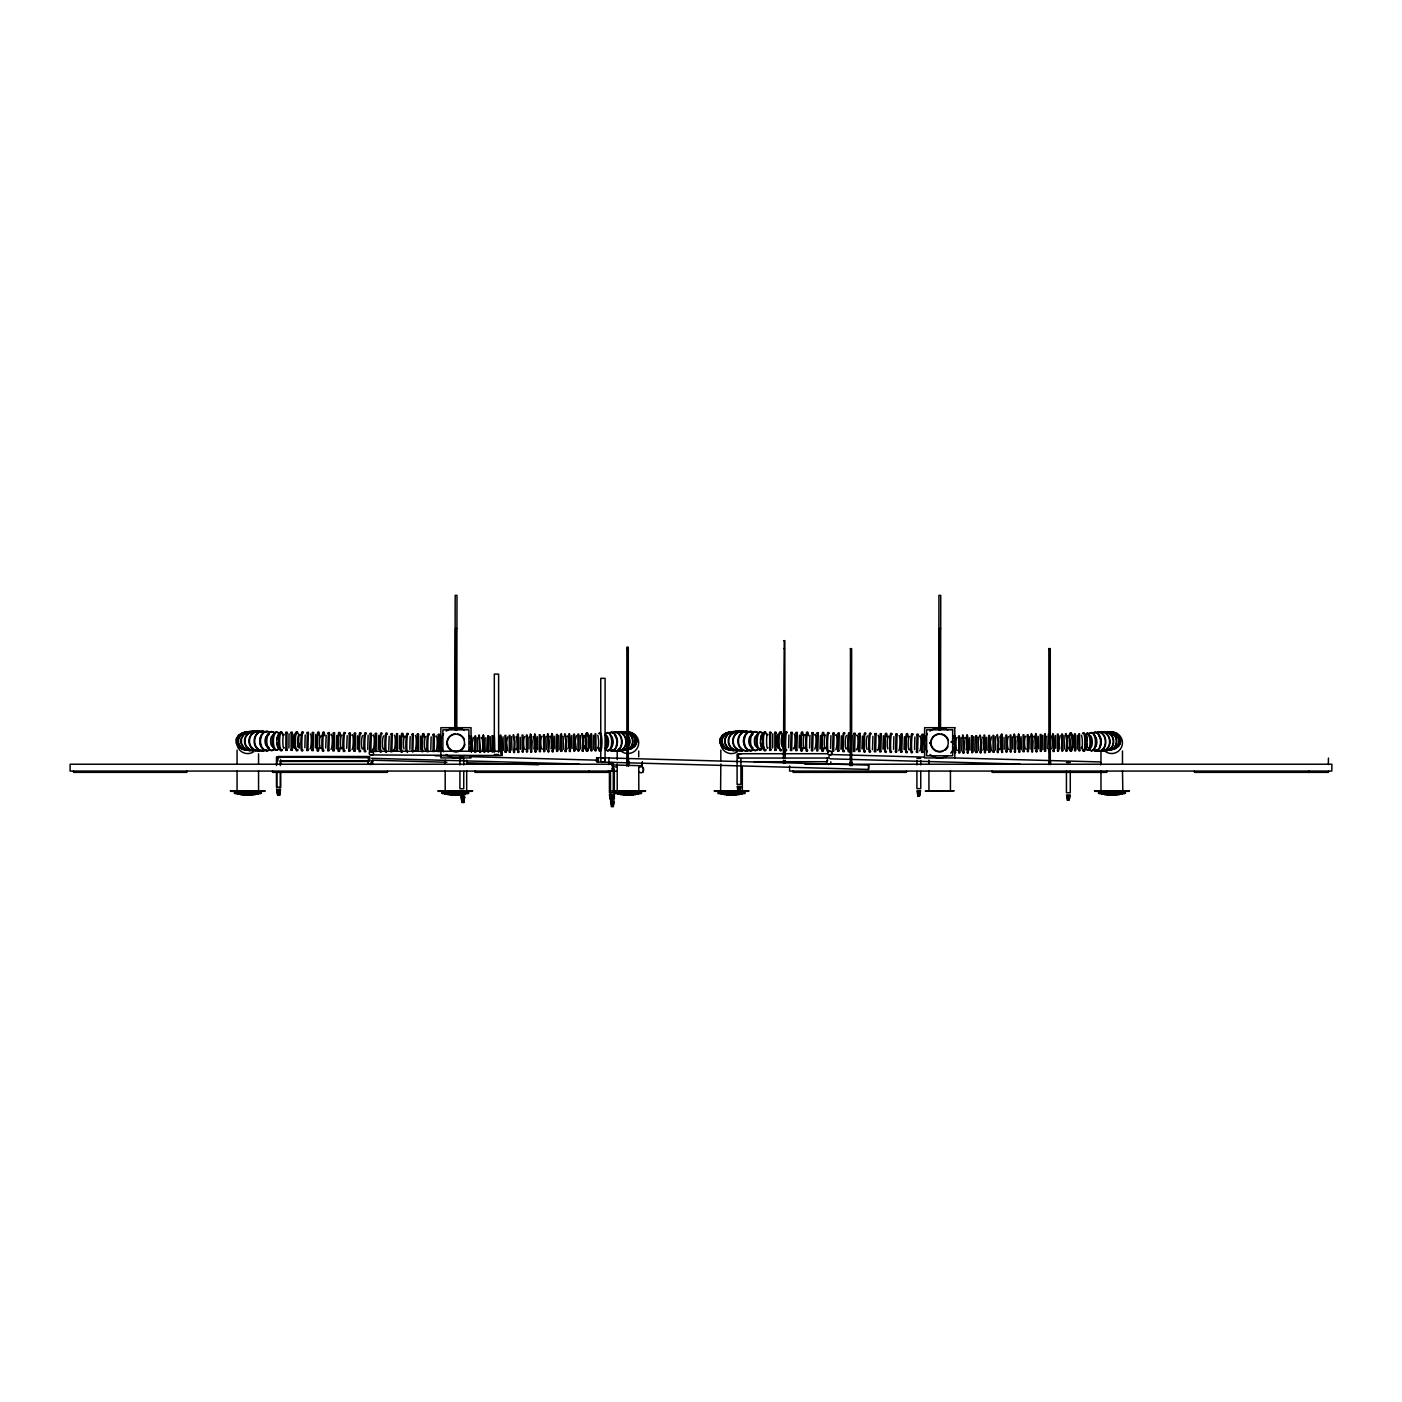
<?xml version="1.0" encoding="UTF-8"?>
<svg xmlns="http://www.w3.org/2000/svg" width="1402" height="1402" viewBox="0 0 1402 1402"><rect width="100%" height="100%" fill="white"/><g stroke="black" fill="none" stroke-linecap="round" stroke-linejoin="round"><path stroke-width="1.5" d="M325.72 748.055L326.175 735.314M346.715 748.37L347.17 735.629M494.31 752.278L494.31 674.099L498.621 674.099L498.621 752.278M626.869 764.826L626.869 765.86L626.869 647.163L628.289 647.163L628.289 759.148L626.939 759.148L628.254 759.148M628.552 759.253L628.552 765.825L628.552 764.826M783.981 760.83C781.3 762.337 786.487 764.528 785.067 760.743M784.244 640.661L783.403 757.869M785.067 754.732L785.085 752.138L785.085 757.869M850.401 763.179L850.225 765.825M850.208 764.826C849.139 758.885 852.837 758.429 851.89 764.826M861.967 748.843L862.423 736.103M882.945 749.159L883.365 735.717M1048.854 764.633L1048.854 761.111M1050.536 764.633L1050.536 761.111M440.614 741.886L440.614 740.414M459.102 751.367A9.043 9.043 0 0 1 446.975 743.673L446.975 743.533M454.984 728.725L455.177 595.359L456.982 595.359L456.789 730.074M455.37 730.074L455.51 628.552L456.929 628.552M470.599 741.868L470.599 740.414M628.552 763.704L628.552 761.689L627.465 761.742M924.374 740.414L923.83 741.956M942.863 751.367A9.043 9.043 0 0 1 930.735 743.673L930.735 743.533M938.744 728.725L938.919 595.359L940.742 595.359L940.532 730.074M939.13 730.074L939.27 628.552L940.689 628.552M951.275 742.464L951.275 741.325M954.359 741.868L954.359 740.414M851.89 765.825L851.908 763.336M597.865 761.917L597.988 757.676L868.662 765.106L868.574 768.349L868.539 769.435L597.865 761.987L597.971 758.307M638.874 771.854C644.885 776.235 645.306 763.512 638.997 767.542M868.539 769.365L868.662 765.106M460.434 791.955L463.203 791.832A13.81 13.81 0 0 1 462.432 795.425L462.432 795.425M463.221 791.902L463.396 791.902A14.178 14.178 0 0 1 462.66 795.845L461.013 795.845A14.23 14.23 0 0 1 460.259 791.955L460.399 791.604M609.975 795.986L612.919 796.021A14.178 14.178 0 0 1 612.183 799.964L610.536 799.964A14.23 14.23 0 0 1 609.782 796.073L610.185 795.758M613.796 802.259L613.971 802.312A14.178 14.178 0 0 1 613.235 806.203L611.587 806.203A14.23 14.23 0 0 1 610.834 802.312L611.272 801.979M920.395 791.867L920.22 791.797A14.178 14.178 0 0 1 919.642 795.74L917.995 795.74A14.23 14.23 0 0 1 917.258 791.85L920.203 791.727M371.372 760.48L371.267 764.511L371.32 762.898M372.564 764.458L372.669 760.217L446.887 762.25M596.656 759.236L596.691 757.641L596.569 761.952L596.621 760.357M597.287 760.375L597.34 759.253M372.617 761.812L372.669 760.217M447.01 742.657L447.08 741.325A9.043 9.043 0 0 1 455.177 733.859M930.77 742.657L930.823 741.325A9.043 9.043 0 0 1 938.919 733.859M643.238 771.906L643.36 767.665M305.198 734.998L304.847 747.739M357.545 735.805L357.265 749.229M389.16 736.26L388.74 749.702M410.155 736.576L409.805 749.299M431.133 736.891L430.8 749.614M788.94 734.998L788.607 747.739M799.455 735.156L799.122 747.897M809.935 735.314L809.602 748.055M820.45 735.472L820.03 748.913M830.93 735.629L830.597 748.37M841.305 735.805L841.025 749.229M914.893 736.891L914.56 749.614M477.258 737.803L477.591 750.859M485.828 737.627L486.214 750.158M494.766 750.543L494.45 736.979M503.336 750.368L503.038 736.804M511.923 750.228L511.625 736.663M537.334 736.681L537.667 749.737M545.921 736.558L546.272 749.597M554.491 736.365L554.877 748.913M563.096 736.243L563.429 749.299M580.603 748.983L580.288 735.402M961.018 737.803L961.351 750.859M969.588 737.627L969.974 750.158M978.526 750.543L978.21 736.979M986.745 737.312L987.096 750.368M995.683 750.228L995.385 736.663M1012.507 736.874L1012.787 749.089M1021.094 736.681L1021.427 749.737M1029.681 736.558L1030.067 749.089M1038.251 736.365L1038.637 748.913M1046.838 736.243L1047.224 748.773M1064.363 748.983L1064.048 735.402M642.186 765.755L642.291 762.057L642.186 765.755L611.622 764.914M830.019 758.832L1019.937 764.055M1100.815 761.952L1100.728 764.668L1100.815 761.952L954.569 757.939M478.52 737.978L479.011 734.876L479.729 752.506M484.742 752.366L483.725 735.454M530.026 737.049L530.517 733.929L530.937 752.261L530.587 751.139M547.183 736.733L547.691 733.632L548.094 751.945L547.761 750.824M962.28 737.978L962.771 734.876L963.192 753.207L962.841 752.085M1013.786 737.049L1014.277 733.929L1014.68 752.261L1014.347 751.139M1030.943 736.733L1031.434 733.632L1031.854 751.945L1031.522 750.824M517.864 737.207L518.372 734.14L518.775 752.471L518.442 751.367M1001.624 737.207L1002.132 734.14L1002.535 752.471L1002.202 751.367M1049.52 748.563L1049.029 751.63L1048.678 750.508M397.292 751.016L397.537 733.579M418.269 751.332L418.532 733.894L418.287 734.771M439.264 751.647L439.509 734.21L439.282 735.086M412.048 751.279L412.293 733.789L412.065 734.718M433.043 751.595L433.288 734.105L433.043 735.034M480.483 752.471L479.379 735.594M482.744 737.855L483.322 734.806L484.076 752.366M501.25 752.05L500.146 735.174M517.075 737.242L517.653 734.175L518.074 752.471L517.688 751.367M534.25 736.926L534.828 733.859L535.231 752.155L534.863 751.051M551.424 736.611L551.985 733.544L552.406 751.84L552.02 750.736M966.504 737.855L967.082 734.806L967.485 753.084L967.117 751.998M1000.835 737.242L1001.414 734.175L1001.834 752.471L1001.449 751.367M1018.01 736.926L1018.588 733.859L1018.991 752.155L1018.606 751.051M1035.167 736.611L1035.745 733.544L1036.166 751.84L1035.78 750.736M434.129 751.647L434.322 734.087L434.042 735.016M396.293 751.034L396.503 733.526M417.288 751.349L417.481 733.842L417.2 734.718M438.283 751.665L438.475 734.157L438.195 735.034M315.643 734.473L315.362 747.897M368.113 735.244L367.745 749.387M378.628 735.402L378.242 749.544M399.623 735.717L399.325 749.141M420.6 736.032L420.32 749.457M851.873 735.244L851.505 749.387M893.565 749.299L893.898 736.576M904.08 749.457L904.413 736.733M276.86 790.185L276.842 790.377A14.178 14.178 0 0 0 277.578 794.268L279.226 794.268A14.23 14.23 0 0 0 279.979 790.377L276.895 790.132L280.68 789.939M1084.587 735.174A7.29 1.963 89.2 0 1 1086.971 737.61L1087.023 746.285A6.537 1.612 89.2 0 1 1086.462 748.09M1087.339 743.761L1086.971 746.565A7.29 1.963 89.2 0 1 1085.446 748.983M510.381 751.209L510.223 752.296L510.03 735.349M527.555 750.894L527.397 751.98L527.187 735.034M544.712 750.578L544.572 751.665L544.362 734.718M561.887 750.263L561.729 751.349L561.326 733.719L561.711 736.698M579.044 749.947L578.903 751.034L578.693 734.087M954.008 736.453L954.359 736.015M959.809 751.822L959.651 752.927L959.441 735.98M976.966 751.507L976.826 752.611L976.616 735.664M994.141 751.209L993.983 752.296L993.773 735.349M1011.298 750.894L1011.157 751.98L1010.947 735.034M1028.472 750.578L1028.314 751.665L1028.122 734.718M1045.629 750.263L1045.489 751.349L1045.086 733.719L1045.471 736.698M1062.804 749.947L1062.646 751.034L1062.453 734.087M276.667 739.783L277.736 735.209M760.427 739.783L761.479 735.209M505.281 751.314L505.123 752.366L504.93 735.384M522.455 750.999L522.298 752.05L522.087 735.069M539.612 750.683L539.472 751.735L539.262 734.753M556.787 750.368L556.629 751.419L556.436 734.438M573.961 750.052L573.804 751.121L573.593 734.14M954.709 751.945L954.552 752.997L954.166 750.017M971.884 751.63L971.726 752.681L971.516 735.699M989.041 751.314L988.883 752.366L988.69 735.384M1006.215 750.999L1006.058 752.05L1005.847 735.069M1023.372 750.683L1023.215 751.735L1023.022 734.753M1040.547 750.368L1040.389 751.419L1040.179 734.438M1057.704 750.052L1057.564 751.121L1057.353 734.14M462.888 801.664L463.361 798.684M918.818 795.337L918.818 791.937L918.958 795.337M509.574 751.244L509.382 752.348L509.224 735.331M526.749 750.929L526.539 752.033L526.381 735.016M543.906 750.613L543.713 751.717L543.555 734.701M561.08 750.298L560.888 751.402L560.712 734.385M578.237 749.982L578.045 751.086L577.887 734.07M959.003 751.875L958.81 752.962L958.635 735.962M976.16 751.56L975.967 752.646L975.81 735.647M993.335 751.244L993.142 752.348L992.966 735.331M1010.491 750.929L1010.299 752.033L1010.141 735.016M1027.666 750.613L1027.473 751.717L1027.316 734.701M1044.841 750.298L1044.63 751.402L1044.472 734.385M1061.997 749.982L1061.805 751.086L1061.647 734.07M506.175 751.332L505.982 752.383L505.824 735.331M523.349 751.016L523.156 752.068L522.981 735.016M540.506 750.701L540.313 751.77L540.156 734.718M557.681 750.385L557.488 751.454L557.313 734.403M574.838 750.07L574.645 751.139L574.487 734.087M955.603 751.963L955.41 753.014L955.235 735.962M972.76 751.647L972.567 752.699L972.41 735.647M989.935 751.332L989.742 752.383L989.567 735.331M1007.109 751.016L1006.899 752.068L1006.741 735.016M1024.266 750.701L1024.073 751.77L1023.916 734.718M1041.441 750.385L1041.248 751.454L1041.073 734.403M1058.598 750.07L1058.405 751.139L1058.247 734.087M287.13 749.544L286.937 750.473L286.937 732.037L287.13 732.966M770.89 749.544L770.697 750.473L770.697 732.037L770.89 732.966M291.301 749.579L291.108 750.473L291.108 732.037L291.301 732.931M775.061 749.579L774.868 750.473L774.868 732.037L775.061 732.931M595.026 733.877L595.184 750.894L595.026 749.79M1078.786 733.877L1078.927 750.894L1078.786 749.79M591.609 733.842L591.767 750.894L591.609 749.825M1075.369 733.842L1075.527 750.894L1075.369 749.825M234.432 791.902L234.712 790.798M441.928 791.902L442.208 790.798M614.847 791.902L615.11 790.798M718.192 791.902L718.455 790.798M1098.59 791.902L1098.87 790.798M307.108 733.141L307.336 732.23L306.845 750.596L306.67 749.649M319.866 737.417L321.391 735.559M328.103 733.456L328.331 732.545L327.84 750.911L327.665 749.965M349.08 733.772L349.326 732.86L348.835 751.227L348.642 750.28M370.075 734.087L370.303 733.158L369.497 752.155M376.051 751.63L376.542 733.264L376.314 734.14M391.07 734.403L391.298 733.474L390.808 751.84M721.066 740.168L720.821 744.182M790.868 733.141L791.096 732.23L790.605 750.596L790.43 749.649M811.846 733.456L812.091 732.545L811.6 750.911L811.408 749.965M817.839 750.999L818.312 732.633L818.085 733.509M832.841 733.772L833.068 732.86L832.595 751.227L832.402 750.28M853.836 734.087L854.063 733.158L853.59 751.525L853.397 750.596M874.83 734.403L875.058 733.474L874.568 751.84L874.392 750.911M895.808 734.718L896.053 733.789L895.563 752.155L895.387 751.227M916.803 735.034L917.048 734.105L916.558 752.471L916.365 751.542M237.306 740.168L237.744 738.872M720.908 741.15L721.487 738.872M286.148 749.509L285.903 750.438L285.903 732.072L286.148 733.001M769.908 749.509L769.663 750.438L769.663 732.072L769.908 733.001M292.387 749.544L292.159 750.438L292.159 732.072L292.387 732.966M776.147 749.544L775.902 750.438L775.902 732.072L776.147 732.966M277.158 790.097L277.018 790.377A13.81 13.81 0 0 0 277.806 793.847L278.963 793.918M313.329 733.193L313.575 732.317L313.084 750.683L312.891 749.772M334.324 733.509L334.57 732.633L334.079 750.999L333.886 750.088M355.319 733.824L355.547 732.948L355.074 751.314L354.881 750.403M797.09 733.193L797.335 732.317L796.844 750.683L796.651 749.772M839.079 733.824L839.307 732.948L838.817 751.314L838.641 750.403M860.057 734.14L860.302 733.264L859.812 751.63L859.619 750.718M881.052 734.455L881.297 733.579L880.807 751.945L880.614 751.034M902.047 734.771L902.275 733.894L901.801 752.261L901.609 751.349M923.042 735.086L923.27 734.21L922.796 752.576L922.604 751.665M595.832 733.912L596.025 750.859L595.832 749.772M1079.593 733.912L1079.785 750.859L1079.593 749.772M590.715 733.877L590.925 750.859L590.715 749.807M1074.475 733.877L1074.668 750.859L1074.475 749.807M308.089 733.123L308.37 732.212L307.897 750.648L307.651 749.684M329.084 733.439L329.365 732.527L328.874 750.946L328.646 750M350.062 733.754L350.36 732.825L349.869 751.262L349.624 750.315M371.057 734.07L371.355 733.141L370.864 751.577L370.619 750.631M392.052 734.385L392.35 733.456L391.859 751.893M413.047 734.701L413.327 733.772L412.854 752.208M791.85 733.123L792.13 732.212L791.639 750.648L791.411 749.684M812.827 733.439L813.125 732.527L812.634 750.946L812.406 750M816.788 751.016L817.278 732.58L816.998 733.456M833.822 733.754L834.12 732.825L833.629 751.262L833.384 750.315M854.817 734.07L855.115 733.141L854.624 751.577L854.379 750.631M875.812 734.385L876.092 733.456L875.619 751.893L875.374 750.946M896.807 734.701L897.087 733.772L896.597 752.208L896.369 751.262M917.784 735.016L918.082 734.087L917.591 752.523L917.346 751.577M312.243 733.141L312.523 732.265L312.05 750.701L311.805 749.79M333.238 733.456L333.518 732.58L333.028 751.016L332.8 750.105M354.233 733.772L354.513 732.895L354.023 751.332L353.795 750.42M375.228 734.087L375.508 733.211L375.017 751.647L374.772 750.736M796.003 733.141L796.283 732.265L795.793 750.701L795.565 749.79M837.993 733.772L838.273 732.895L837.783 751.332L837.537 750.42M858.97 734.087L859.268 733.211L858.778 751.647L858.532 750.736M900.96 734.718L901.241 733.842L900.75 752.278L900.522 751.367M921.955 735.034L922.236 734.157L921.745 752.594L921.517 751.682M462.59 795.477L461.083 795.477M611.92 799.613L611.955 799.543A13.81 13.81 0 0 0 612.569 796.056M612.113 799.596L610.589 799.596M919.589 795.372L918.065 795.372M1067.588 799.49L1068.937 799.438A13.81 13.81 0 0 0 1069.568 795.95L1067.255 795.81M1069.043 799.683L1067.781 799.508M279.103 794.093L279.156 793.9A14.055 14.055 0 0 0 279.787 790.36L279.541 790.062M739.695 791.324L739.765 791.131A14.055 14.055 0 0 0 740.396 787.609L740.396 787.609M490.157 736.646L490.472 751.016M525.172 749.509C523.297 750.263 523.034 737.066 524.874 736.558M542.329 749.194C540.453 749.947 540.191 736.751 542.048 736.243M558.82 735.384L559.153 749.755M957.426 750.456C955.551 751.192 955.288 738.013 957.128 737.505M973.917 736.646L974.232 751.016M1008.914 749.509C1007.057 750.263 1006.794 737.066 1008.634 736.558M1026.089 749.194C1024.214 749.947 1023.951 736.751 1025.791 736.243M1042.58 735.384L1042.895 749.755M369.497 752.12C367.499 756.204 375.228 756.186 373.247 752.12M513.044 734.963L514.236 741.816L513.763 752.576L513.43 751.454M564.55 734.035L565.742 740.869L565.269 751.63L564.918 750.508M581.725 733.719L582.917 740.571L582.426 751.314L582.093 750.193M828.021 752.12C826.023 756.186 833.752 756.186 831.772 752.12M979.647 735.279L980.839 742.131L980.348 752.892L980.016 751.77M996.804 734.963L997.996 741.816L997.523 752.576L997.173 751.454M1048.31 734.035L1049.59 744.97M1065.485 733.719L1066.659 740.571L1066.186 751.314L1065.853 750.193M737.522 787.311L737.47 787.433A14.178 14.178 0 0 0 738.188 791.499L739.835 791.499A14.23 14.23 0 0 0 740.571 787.609L737.557 787.258L740.309 787.381M1084.797 735.945L1087.076 732.931L1089.389 736.576A8.78 2.892 89 0 1 1089.389 747.669L1088.355 749.965L1085.814 749.544M500.9 735.139L502.074 742.044L501.618 752.769L501.268 751.682M535.231 734.508L536.405 741.413L535.95 752.155L535.599 751.051M552.406 734.21L553.58 741.097L553.107 751.84L552.774 750.736M569.562 733.894L570.737 740.782L570.281 751.525L569.931 750.438M967.485 735.454L968.659 742.341L968.204 753.084L967.853 751.998M984.66 735.139L985.834 742.044L985.378 752.769L985.028 751.682M1018.991 734.508L1020.165 741.413L1019.71 752.155L1019.359 751.051M1036.148 734.21L1037.322 741.097L1036.867 751.84L1036.534 750.736M1053.323 733.894L1054.497 740.782L1054.041 751.525L1053.691 750.438M610.869 802.119L613.796 801.909L611.325 801.979M1085.534 735.945L1087.899 732.948L1090.265 736.593A8.745 2.944 88.9 0 1 1090.265 747.634L1089.214 749.93L1086.585 749.509M605.454 749.93L606.505 747.634A8.745 2.944 88.9 0 0 606.505 736.593L605.454 734M513.728 734.963L515.025 741.798L514.481 752.541L514.096 751.419M530.885 734.666L532.199 741.5L531.638 752.226L531.253 751.104M548.059 734.35L549.374 741.185L548.813 751.91L548.427 750.806M565.216 734.035L566.531 740.869L565.97 751.595L565.584 750.491M582.391 733.719L583.705 740.554L583.144 751.297L582.759 750.175M963.139 735.594L964.453 742.429L963.893 753.172L963.507 752.05M980.313 735.279L981.628 742.114L981.067 752.856L980.681 751.735M997.47 734.963L998.785 741.798L998.224 752.541L997.838 751.419M1014.645 734.666L1015.959 741.5L1015.398 752.226L1015.013 751.104M1031.802 734.35L1033.116 741.185L1032.555 751.91L1032.187 750.806M1048.976 734.035L1050.291 740.869L1049.73 751.595L1049.344 750.491M1066.151 733.719L1067.465 740.554L1066.904 751.297L1066.519 750.175M763.529 746.793L760.743 750.315L757.904 746.88A9.008 3.417 -90 0 1 757.904 735.331L759.183 732.773L760.743 731.862L762.285 732.79M568.809 733.929L570.228 744.848L569.562 751.525L569.194 750.438M983.906 735.174L985.308 746.109L984.66 752.769L984.274 751.682M1052.569 733.929L1053.989 744.848L1053.323 751.525L1052.937 750.438M278.91 795.092C277.999 795.6 278.577 794.759 278.402 794.496M738.766 791.955L739.134 791.324M762.618 746.775L759.744 750.28L756.852 746.845A8.955 3.47 -90 0 1 756.852 735.349L758.149 732.808L759.744 731.897L761.339 732.825M720.61 791.534L720.821 763.985M278.683 794.706L277.368 794.636L279.489 794.636A14.055 14.055 0 0 0 280.155 790.973L280.33 790.973A14.23 14.23 0 0 1 279.576 794.864L277.929 794.864A14.178 14.178 0 0 1 277.193 790.991L277.666 790.483M461.538 796.301L462.853 796.231M611.219 799.788L610.834 800.104M918.678 795.88L917.732 796.126L919.116 796.196M1068.201 799.683L1067.255 800.244L1068.587 800.297M814.755 749.246L815.649 746.46A7.536 1.051 -88.5 0 0 815.894 737.154A7.536 1.051 -88.5 0 0 814.685 735.016M611.184 747.616L612.376 745.917A6.327 3.225 88.2 0 0 612.376 737.873L611.184 735.962M1094.944 747.616L1096.136 745.917A6.327 3.225 88.2 0 0 1096.136 737.873L1094.944 735.962M828.021 752.155L829.896 751.051M282.468 749.825L281.609 750.806L280.05 747.248A9.481 1.963 -90 0 1 280.05 735.296L281.609 731.721L283.151 735.314M766.228 749.825L765.369 750.806L763.81 747.248A9.481 1.963 -90 0 1 763.81 735.296L765.369 731.721L766.912 735.314M297.312 749.86L296.435 750.806L294.911 747.213A9.481 1.963 -90 0 1 294.946 735.349L295.594 732.685L296.435 731.721L297.312 732.633M781.054 749.86L780.195 750.806L778.671 747.213A9.481 1.963 -90 0 1 778.706 735.349L779.354 732.685L780.195 731.721L781.054 732.633M281.662 749.825L280.75 750.789L279.839 749.86L279.121 747.231A9.446 2.033 -90 0 1 279.121 735.314L279.839 732.668L280.75 731.739L281.662 732.685M765.422 749.825L764.511 750.789L763.599 749.86L762.881 747.231A9.446 2.033 -90 0 1 762.881 735.314L763.599 732.668L764.511 731.739L765.422 732.685M298.205 749.842L297.294 750.789L295.664 747.196A9.446 2.033 -90 0 1 295.769 735.349L297.294 731.739L298.941 735.296M781.965 749.842L781.054 750.789L779.424 747.196A9.446 2.068 -90 0 1 779.424 735.349L781.054 731.739L782.702 735.296A9.446 2.033 -90 0 1 783.105 739.117M266.362 732.089L262.84 731.108L259.3 732.089L256.461 734.858A9.078 6.537 -89.9 0 0 256.461 747.319L259.3 750.088L262.84 751.051L266.362 750.052M462.134 802.47L463.992 802.47L463.028 801.909M612.271 806.027L611.307 806.641L612.919 806.571M461.801 797.878L464.115 797.72L461.311 798.194A14.23 14.23 0 0 0 462.064 802.084L463.712 802.084A14.178 14.178 0 0 0 464.448 798.194L464.272 798.194A13.81 13.81 0 0 1 463.484 801.664L462.187 801.909M624.714 750L627.675 747.459A9.043 7.396 85.7 0 0 627.675 735.489L624.714 732.72L621.016 731.651L617.318 732.475M278.139 794.408L278.122 794.496A13.81 13.81 0 0 1 277.543 790.973M627.43 749.667L630.602 747.143A8.798 7.729 84.5 0 0 630.602 735.384L627.43 732.685L623.469 731.669M763.196 747.319L761.479 747.319L760.427 742.762L760.883 736.436L762.741 733.596M629.586 749.246L632.88 746.775A8.482 7.869 82.6 0 0 632.88 735.331L629.586 732.72L625.485 731.756M278.98 733.596L276.667 739.432L277.736 747.319M280.014 747.827L277.946 747.844L276.667 742.762M763.775 747.827L761.707 747.844L760.427 742.762M631.18 748.738L634.51 746.355A8.132 7.816 79.5 0 0 634.51 735.296L631.18 732.808L622.909 732.72M1114.923 748.738L1118.27 746.355A8.132 7.816 79.5 0 0 1118.27 735.296L1114.923 732.808L1106.669 732.72M631.461 748.738L634.808 746.337A8.149 7.851 79.2 0 0 634.808 735.244L631.461 732.738L627.29 731.826L623.136 732.668M1115.203 748.738L1118.568 746.337A8.149 7.851 79.2 0 0 1118.568 735.244L1115.203 732.738L1111.032 731.826L1106.897 732.668M461.679 797.896L461.503 798.194A13.862 13.862 0 0 0 462.292 801.664L462.31 801.734M611.482 800.192C613.375 800.332 609.8 800.647 611.202 800.104M728.234 732.44L724.186 735.086L721.925 738.924L721.925 743.183L724.186 747.021L728.234 749.667L733.281 750.596L738.626 749.614M278.017 795.32L279.839 795.32L278.91 795.004M278.542 749.369L276.983 750.315L275.423 749.422L274.161 746.88A9.008 3.417 -90 0 1 274.161 735.331L275.423 732.773L276.983 731.862L278.542 732.79M277.578 749.334L275.984 750.28L274.389 749.387L273.092 746.845A8.955 3.47 -90 0 1 273.092 735.349L274.389 732.808L275.984 731.897L277.578 732.825M917.574 791.569L920.133 791.622M273.968 734.017L271.357 736.698A6.835 3.067 -89.9 0 0 271.357 745.496L273.968 748.16M757.728 734.017L755.117 736.698A6.835 3.067 -89.9 0 0 755.117 745.496L757.728 748.16M604.612 735.489L605.787 734.963M1088.355 735.489L1089.547 734.963M737.908 791.885L739.52 791.955M274.179 749.667L271.953 750.631L269.71 749.702L267.905 747.073A9.131 4.662 -89.9 0 1 267.905 735.121L269.71 732.475L271.953 731.546L274.179 732.492M757.939 749.667L755.713 750.631L753.47 749.702L751.665 747.073A9.131 4.662 -89.9 0 1 751.665 735.121L753.47 732.475L755.713 731.546L757.939 732.492M273.443 749.649L271.164 750.613L268.886 749.684L267.046 747.056A9.095 4.714 -89.9 0 1 267.046 735.139L268.886 732.492L271.164 731.564L273.443 732.51M757.185 749.649L754.924 750.613L752.629 749.684L750.806 747.056A9.095 4.714 -89.9 0 1 750.806 735.139L752.629 732.492L754.924 731.564L757.185 732.51M917.732 796.196L919.064 796.196M605.611 733.281L607.434 732.545L609.274 733.632L610.746 736.313A9.025 4.048 88.5 0 1 610.746 747.792L609.274 750.175L607.434 750.876L605.611 749.755M1089.372 733.281L1091.194 732.545L1093.034 733.632L1094.506 736.313A9.025 4.048 88.5 0 1 1094.506 747.792L1093.034 750.175L1091.194 750.876L1089.372 749.755M606.225 733.281L608.082 732.545L609.958 733.632L611.447 736.313A9.008 4.118 88.5 0 1 611.447 747.757L609.958 750.14L608.082 750.841L606.225 749.737M1089.985 733.281L1091.843 732.545L1093.7 733.632L1095.207 736.313A9.008 4.118 88.5 0 1 1095.207 747.757L1093.7 750.14L1091.843 750.841L1089.985 749.737M269.166 734.35L265.924 736.891A6.362 3.645 -89.9 0 0 265.924 745.286L269.166 747.809M752.927 734.35L749.684 736.891A6.362 3.645 -89.9 0 0 749.684 745.286L752.927 747.809M278.279 793.847L278.402 790.465L278.49 794.356M1067.202 795.653L1069.901 795.968A14.178 14.178 0 0 1 1069.165 799.859L1067.518 799.859A14.23 14.23 0 0 1 1066.782 795.968L1066.975 795.828A13.862 13.862 0 0 0 1067.746 799.438M270.13 749.895L267.221 750.894L264.312 749.93L261.964 747.231A9.148 5.713 -89.9 0 1 261.964 734.963L264.312 732.247L267.221 731.283L270.13 732.247M753.873 749.895L750.981 750.894L748.072 749.93L745.724 747.231A9.148 5.713 -89.9 0 1 745.724 734.963L748.072 732.247L750.981 731.283L753.873 732.247M269.499 749.895L266.573 750.876L263.611 749.93L261.245 747.213A9.131 5.748 -89.9 0 1 261.245 734.963L263.611 732.247L266.573 731.283L269.499 732.265M753.26 749.895L750.315 750.876L747.371 749.93L745.005 747.213A9.131 5.748 -89.9 0 1 745.005 734.963L747.371 732.247L750.315 731.283L753.26 732.265M608.941 732.966L611.307 732.194L613.69 733.299L615.601 736.068A9.183 5.152 88 0 1 615.601 747.827L613.69 750.298L611.307 751.034L608.941 749.912M1092.684 732.966L1095.067 732.194L1097.451 733.299L1099.361 736.068A9.183 5.152 88 0 1 1099.361 747.827L1097.451 750.298L1095.067 751.034L1092.684 749.912M609.432 732.966L611.85 732.194L614.251 733.299L616.197 736.05A9.166 5.187 88 0 1 616.197 747.809L614.251 750.28L611.85 751.016L609.432 749.895M1093.192 732.966L1095.593 732.194L1098.011 733.299L1099.939 736.05A9.166 5.187 88 0 1 1099.939 747.809L1098.011 750.28L1095.593 751.016L1093.192 749.895M750.123 750.052L746.6 751.051L743.06 750.088L740.221 747.319A9.078 6.537 -89.9 0 1 740.221 734.858L743.06 732.089L746.6 731.108L750.123 732.089M265.837 750.035L262.279 751.051L258.704 750.07L255.847 747.319A9.06 6.572 -89.9 0 1 255.847 734.858L258.704 732.089L262.279 731.108L265.837 732.089M749.597 750.035L746.039 751.051L742.464 750.07L739.608 747.319A9.06 6.572 -89.9 0 1 739.608 734.858L742.464 732.089L746.039 731.108L749.597 732.089M612.008 732.72L614.882 731.932L617.774 733.036L620.105 735.822A9.236 6.099 87.4 0 1 620.105 747.809L617.774 750.315L614.882 751.086L612.008 749.947M1095.768 732.72L1098.642 731.932L1101.534 733.036L1103.865 735.822A9.236 6.099 87.4 0 1 1103.865 747.809L1101.534 750.315L1098.642 751.086L1095.768 749.947M612.429 732.703L615.355 731.914L618.264 733.018L620.613 735.822A9.236 6.134 87.3 0 1 620.613 747.774L618.264 750.298L615.355 751.069L612.429 749.93M1096.189 732.703L1099.098 731.914L1102.025 733.018L1104.373 735.822A9.236 6.134 87.3 0 1 1104.373 747.774L1102.025 750.298L1099.098 751.069L1096.189 749.93M262.489 750.088L258.371 751.104L254.27 750.123L250.958 747.354A8.903 7.133 -89.8 0 1 250.958 734.806L254.27 732.037L258.371 731.038L262.489 732.037M614.812 732.563L618.142 731.739L621.472 732.843L624.153 735.629A9.183 6.852 86.7 0 1 624.153 747.669L621.472 750.228L618.142 751.016M1098.572 732.563L1101.902 731.739L1105.232 732.843L1107.913 735.629A9.183 6.852 86.7 0 1 1107.913 747.669L1105.232 750.228L1101.902 751.016M615.18 732.545L618.545 731.721L621.91 732.825L624.609 735.612A9.183 6.887 86.6 0 1 624.609 747.652L621.91 750.193L618.545 750.999M1098.94 732.545L1102.305 731.721L1105.652 732.825L1108.369 735.612A9.183 6.887 86.6 0 1 1108.369 747.652L1105.652 750.193L1102.305 750.999M1101.078 732.475L1104.776 731.651L1108.474 732.72L1111.436 735.489A9.043 7.396 85.7 0 1 1111.436 747.459L1108.474 750L1104.776 750.806M617.651 732.457L621.366 731.634L625.099 732.703L628.078 735.472A9.025 7.431 85.7 0 1 628.078 747.441L625.099 749.982L621.016 750.806M1101.411 732.457L1105.127 731.634L1108.842 732.703L1111.839 735.472A9.025 7.431 85.7 0 1 1111.839 747.441L1108.842 749.982L1105.127 750.789M257.933 750.368L250.362 750.07L246.717 747.301A8.675 7.483 -89.8 0 1 246.717 734.841L250.362 732.072L254.919 731.09L259.458 732.089M741.693 750.368L734.122 750.07L730.46 747.301A8.675 7.483 -89.8 0 1 730.46 734.841L734.122 732.072L738.679 731.09L743.218 732.089M619.526 732.492L623.802 731.634L627.781 732.668L630.97 735.349A8.798 7.764 84.4 0 1 630.97 747.126L627.781 749.649L623.469 750.473L619.526 749.422M1103.286 732.492L1107.562 731.634L1111.523 732.668L1114.73 735.349A8.798 7.764 84.4 0 1 1114.73 747.126L1111.523 749.649L1107.562 750.456L1103.584 749.404M255.182 750.21L247.085 749.912L243.177 747.196L241.004 743.253L241.004 738.872L243.177 734.928L247.085 732.212L251.939 731.248L256.794 732.23M621.401 732.58L625.783 731.704L629.901 732.685L633.213 735.279A8.5 7.886 82.5 0 1 633.213 746.758L629.901 749.229L625.485 750.052M738.942 750.21L730.845 749.912L726.937 747.196L724.764 743.253L724.764 738.872L726.937 734.928L730.845 732.212L735.699 731.248L740.922 732.23M1105.162 732.58L1109.543 731.704L1113.661 732.685L1116.973 735.279A8.5 7.886 82.5 0 1 1116.973 746.758L1113.661 749.229L1109.543 750.035M736.103 731.266L731.266 732.23L727.375 734.946L725.22 738.889L725.22 743.253L727.375 747.196L731.266 749.895L736.103 750.859M1109.245 750.052L1113.346 749.246L1116.64 746.775A8.482 7.869 82.6 0 0 1116.64 735.331L1113.346 732.72L1109.245 731.756M254.866 749.614L249.521 750.596L244.491 749.667L240.425 747.021L238.165 743.183L238.165 738.924L240.425 735.086L244.491 732.44L249.521 731.511L254.551 732.457M253.026 749.299L247.681 750.263L242.581 749.369L238.48 746.828L236.202 743.113L236.202 738.977L238.48 735.279L242.581 732.72L251.361 732.475M731.441 750.263L736.786 749.299M247.996 731.862L242.932 732.755L238.848 735.296L236.588 738.994L236.588 743.095L238.848 746.793L242.932 749.334L247.996 750.228M731.756 731.862L726.692 732.755L722.608 735.296L720.348 738.994L720.348 743.095L722.608 746.793L726.692 749.334M626.922 762.881L628.499 762.828M785.085 754.837C783.7 757.08 783.403 749.912 783.403 754.504M850.225 762.898L851.855 762.881M371.372 751.051L369.848 751.7L369.637 750.596M610.221 795.758L612.604 795.793M245.736 732.265L248.434 732.089M729.496 732.265L732.194 732.089M784.559 763.336L783.42 762.846L784.437 762.302M1049.555 763.231C1049.993 763.179 1049.082 761.812 1050.168 762.863M627.237 761.374L628.552 761.391L626.869 761.356M627.465 761.374L628.499 761.391M784.91 754.837L784.822 640.679L783.806 640.679M626.992 648.653L628.114 648.653M850.26 648.653L851.627 648.653L851.645 759.253L850.26 759.253L850.471 648.653M1048.924 759.148L1048.854 648.653L1050.273 648.653L1050.291 759.253M626.922 757.658L627.71 757.746M626.922 761.742L626.869 764.37L626.869 762.478M783.403 760.252L783.578 763.179M785.032 755.205L783.771 755.205M627.377 763.231L628.026 763.704M851.4 763.231L850.961 763.477M851.312 763.704L851.733 763.336M783.876 648.653L784.507 648.653M783.718 751.157L784.507 751.157M628.078 762.478L627.237 761.689L628.552 761.742M627.851 762.846L627.921 761.987M1049.029 763.179L1050.168 763.231M1049.572 762.197L1049.8 763.477M371.355 752.331L371.355 751.244L500.952 751.227L500.952 755.538L371.355 754.942M826.865 753.715L738.503 753.733L738.503 757.763M740.922 754.171L737.084 754.171L737.084 784.401L740.922 784.401L740.922 758.5M494.38 754.451L498.551 754.451M442.892 755.818L468.899 755.818M280.68 757.553L276.842 757.553L276.842 764.02M627.342 757.641L628.271 757.763M471.037 757.939L440.859 757.939L440.859 727.691L471.037 727.691L471.037 751.454M738.503 758.061L829.02 758.044L829.02 756.432M459.979 758.517L463.747 758.517L463.747 765.001M916.908 758.412L920.746 758.412M280.067 760.813L368.411 760.795L368.411 756.484L277.911 756.502L277.911 760.743M280.418 761.426L368.761 761.409L368.761 759.814M754.066 761.724L827.338 761.707L827.338 757.676M609.502 762.635L613.217 762.635M1066.431 762.53L1070.269 762.53M626.869 762.863L628.552 762.898M784.296 763.336L785.085 760.252M804.906 764.23L1331.9 764.23L1331.795 771.065L789.606 771.065L789.606 765.948M611.92 768.874L614.321 768.874L614.321 799.105L610.483 799.105L610.483 771.03M276.842 787.766L276.842 772.66M279.717 787.766L280.68 787.766L280.68 772.66M738.521 787.556L739.485 787.556M276.474 789.326L280.312 789.466M277.316 790.22L280.277 790.728L277.666 790.658M230.296 790.798L265.241 790.798M277.666 790.833L279.839 790.833M437.792 790.798L472.737 790.798M611.85 790.798L645.656 790.798M714.056 790.798L749.001 790.798M916.908 790.938L920.746 790.798M1094.454 790.798L1129.416 790.798M230.839 791.341L264.698 791.341M438.335 791.341L472.194 791.341M612.359 791.341L645.113 791.341M714.599 791.341L748.458 791.341M1095.015 791.341L1128.873 791.341M278.034 791.464L278.963 791.289L279.191 794.706M462.923 791.815L460.75 791.815A13.862 13.862 0 0 0 461.24 795.425M917.732 791.709L919.905 791.709M234.134 792.989L261.385 792.989M441.648 792.989L468.881 792.989M614.549 792.989L641.801 792.989M717.894 792.989L745.145 792.989M1098.309 792.989L1125.561 792.989M234.695 793.322L260.842 793.322M442.191 793.322L468.338 793.322M615.11 793.322L641.257 793.322M718.437 793.322L744.602 793.322M1098.853 793.322L1125.017 793.322M234.695 793.55L260.842 793.55M442.191 793.55L468.338 793.55M615.11 793.55L641.257 793.55M718.437 793.55L744.602 793.55M1098.853 793.55L1125.017 793.55M237.429 793.83L258.091 793.83M444.942 793.83L465.587 793.83M617.844 793.83L638.506 793.83M721.189 793.83L741.851 793.83M1101.604 793.83L1122.266 793.83M237.429 794.093L258.091 794.093M444.942 794.093L465.587 794.093M617.844 794.093L638.506 794.093M721.189 794.093L741.851 794.093M1101.604 794.093L1122.266 794.093M240.18 794.338L255.339 794.338M447.676 794.338L462.853 794.338M620.595 794.338L635.754 794.338M723.94 794.338L739.099 794.338M1104.355 794.338L1119.515 794.338M240.18 794.636L255.339 794.636M447.676 794.636L462.853 794.636M620.595 794.636L635.754 794.636M723.94 794.636L739.099 794.636M1104.355 794.636L1119.515 794.636M460.978 794.987L464.816 794.987M609.432 795.022L613.27 795.022M1066.431 795.057L1070.269 794.916M242.932 795.179L252.605 795.179M450.428 795.179L460.101 795.179M609.432 795.162L613.27 795.162M623.347 795.179L633.021 795.179M726.692 795.179L736.365 795.179M1107.107 795.179L1116.781 795.179M460.978 797.142L464.816 797.142M460.978 797.282L464.816 797.282M611.938 802.259L612.884 802.259M612.989 802.803L612.674 805.677M1050.238 648.653L1048.906 648.653M953.973 742.008L955.27 742.008M470.231 741.798L471.51 741.798M470.231 742.008L471.51 742.008M929.736 743.533L930.735 743.673M953.903 743.638L955.183 743.638M953.903 743.849L955.183 743.849M440.018 743.428L440.982 743.446M470.143 743.638L471.44 743.638M470.143 743.849L471.44 743.849M783.911 755.257L785.032 755.257M830.142 754.504L924.006 757.098M434.918 755.731L441.472 755.906M469.845 756.677L598.636 760.217M371.495 758.307L578.886 764.002M466.533 762.793L538.578 764.773M612.797 766.824L617.16 766.947M608.31 771.03L617.038 771.258M929.789 742.464L930.788 742.499M829.896 751.069L831.772 752.155M371.372 751.069L373.247 752.155M731.756 750.228L726.341 749.369L722.24 746.828L719.945 743.113L719.945 738.977L722.24 735.279L726.341 732.72L735.104 732.475M733.632 750.578L728.619 749.649L724.589 747.021L722.345 743.183L722.345 738.924L724.589 735.104L728.619 732.457L733.281 731.511L738.626 732.475M249.889 750.578L244.877 749.649L240.846 747.021L238.603 743.183L238.603 738.924L240.846 735.104L244.877 732.457L249.889 731.529L254.866 732.475M252.342 750.859L247.506 749.895L243.633 747.196L241.459 743.253L241.459 738.889L243.633 734.946L247.506 732.23L252.342 731.266L257.162 732.23M739.117 751.034L734.595 750.07L730.95 747.301A8.675 7.466 -89.8 0 1 730.95 734.841L734.595 732.072L739.117 731.09L743.621 732.089M255.357 751.034L250.835 750.07L247.208 747.301A8.675 7.466 -89.8 0 1 247.208 734.841L250.835 732.072L255.357 731.09L259.861 732.089M742.131 751.104L738.013 750.123L734.718 747.354A8.903 7.133 -89.8 0 1 734.718 734.806L738.013 732.037L742.131 731.038L746.232 732.037M742.622 751.104L738.539 750.123L735.261 747.354A8.92 7.115 -89.8 0 1 735.261 734.823L738.539 732.037L742.622 731.038L746.705 732.037M258.862 751.104L254.796 750.123L251.501 747.354A8.92 7.115 -89.8 0 1 251.501 734.823L254.796 732.037L258.862 731.038L262.945 732.037M1107.229 731.669L1111.19 732.685L1114.362 735.384A8.798 7.729 84.5 0 1 1114.362 747.143L1111.19 749.667L1107.229 750.473L1103.286 749.422M619.842 749.404L623.802 750.456M463.361 802.312L463.799 802.47M611.903 800.192L611.482 800.104M613.515 806.641L612.551 806.027M278.542 794.496L278.753 795.32M1088.355 747.704L1090.721 748.002L1091.685 746.232A6.712 2.646 88.7 0 0 1091.685 737.767L1090.721 735.77M604.612 747.704L606.978 748.002L607.925 746.232A6.712 2.646 88.7 0 0 607.925 737.767L606.978 735.77M784.086 735.191L782.386 735.209L781.685 737.084A6.642 1.91 -90 0 0 781.685 745.461L783.227 747.985M1098.888 736.05L1100.29 737.873A6.046 3.715 87.7 0 1 1100.29 745.654M615.127 736.05L616.529 737.873A6.046 3.715 87.7 0 1 616.529 745.654M1060.14 735.612L1059.036 741.045L1059.684 748.896M991.459 736.874L990.373 742.289L991.407 750.701M576.38 735.612L575.276 741.045L576.31 749.439M507.699 736.874L506.613 742.289L507.647 750.701M473.368 737.505L472.281 742.92L472.93 750.789M1122.844 791.534L1122.476 770.907M1081.52 735.244C1082.502 738.381 1083.01 748.037 1081.187 747.985M1072.933 735.261C1073.914 738.398 1074.423 748.037 1072.6 748.002M597.778 735.244C598.742 738.381 599.25 748.037 597.427 747.985M589.173 735.261C590.154 738.398 590.663 748.037 588.84 748.002M488.65 735.647L488.579 752.015M471.475 735.962L471.405 752.313M492.049 735.647L491.979 751.998M474.892 735.962L474.805 752.313M610.764 799.543L610.781 799.613A13.862 13.862 0 0 1 610.133 796.056M738.433 791.149L738.416 791.078A13.81 13.81 0 0 1 737.785 787.609M487.756 735.699L487.773 751.998M638.839 791.026L638.716 767.245M492.856 735.664L492.873 751.963M475.681 735.98L475.699 752.261M879.527 751.051L879.773 751.963L880.246 733.526M1125 790.798L1125.28 791.902M744.585 790.798L744.865 791.902M641.24 790.798L641.52 791.902M468.408 790.798L468.601 791.902M260.825 790.798L261.105 791.902M887.746 748.931L887.361 747.056A6.695 1.209 -88.5 0 1 887.589 738.679A6.817 1.227 -88.5 0 1 889.113 736.804M803.399 745.794L803.767 747.669A6.817 1.227 -88.5 0 0 804.836 747.669M784.542 737.101L784.156 735.244A6.817 1.227 -88.5 0 0 782.631 736.979A6.817 1.227 -88.5 0 0 782.404 745.461L782.789 747.354A6.817 1.227 -88.5 0 0 783.297 748.02M403.986 748.931L403.601 747.056A6.695 1.209 -88.5 0 1 403.829 738.679A6.817 1.227 -88.5 0 1 405.353 736.804M319.638 745.794L320.024 747.669A6.817 1.227 -88.5 0 0 321.076 747.669M930.998 742.832L931.296 745.058M447.238 742.832L447.536 745.058M1077.297 735.402L1077.227 749.229M593.537 735.402L593.467 749.229M1087.339 740.869L1087.023 738.223A6.537 1.612 89.2 0 0 1085.078 736.032M772.782 733.772L772.695 748.002M289.022 733.772L288.935 748.002M1055.461 735.542L1055.688 748.282M1004.2 749.229L1004.025 737.312M571.701 735.542L572.051 748.598M529.027 749.089L528.852 737.172M520.44 749.229L520.265 737.312M872.92 736.26L872.5 749.702M336.69 735.472L336.27 748.913M253.482 751.91A10.778 10.778 0 0 1 236.991 744.182L236.973 741.483A10.778 10.778 0 0 1 251.011 732.563M1328.448 758.096L1328.342 764.581M1328.448 771.065L1328.448 772.362L1194.469 772.362L1194.469 771.065M1308.89 771.065L1308.89 772.362M1308.469 771.065L1308.469 772.362M1122.476 751.034L1122.476 763.634M1112.207 790.798L1112.207 791.902M1111.663 790.798L1111.663 791.902M1106.914 771.065L1106.914 772.362L992.108 772.362L992.108 771.065M1100.973 752.015L1100.973 760.69M1100.973 770.872L1100.973 790.798M1070.269 771.17L1070.269 792.761L1066.431 792.761L1066.431 771.17M950.433 770.907L950.433 791.236M928.948 760.147L928.948 763.985M928.93 770.872L928.93 791.236M920.746 760.585L920.746 764.896M920.746 771.38L920.746 788.643L916.908 788.643L916.908 771.38M916.908 760.585L916.908 764.896M906.428 771.065L906.428 772.362L793.076 772.362L793.076 771.065M742.324 767.245L742.324 790.798M731.791 790.798L731.791 791.902M731.248 790.798L731.248 791.902M720.821 750.105L720.821 760.69M720.733 742.797L720.733 744.182A10.778 10.778 0 0 0 737.242 751.91M638.716 751.034L638.716 756.852M628.447 790.798L628.447 791.902M627.903 790.798L627.903 791.902M617.213 752.015L617.213 759.639M617.213 763.985L617.213 790.798M613.27 762.635L613.27 792.866L609.432 792.866L609.432 771.275M608.924 758.096L608.924 764.581M608.924 771.065L608.924 772.362L589.383 772.362L589.383 771.065M605.086 759.884L605.086 678.34L600.757 678.34L600.757 757.746M588.963 771.065L588.963 772.362L474.945 772.362L474.945 771.065M502.249 751.227L502.249 755.538M468.899 751.49L468.899 729.811L442.892 729.811L442.892 751.49M466.691 760.147L466.691 763.634M466.691 770.907L466.691 791.236M463.747 771.486L463.747 788.748L459.909 788.748L459.909 771.486M463.291 797.878L462.485 797.878M459.909 758.517L459.909 765.001M455.545 790.798L455.545 791.902M454.984 790.798L454.984 791.902M445.188 760.147L445.188 763.985M445.188 770.872L445.188 791.236M387.408 771.065L387.408 772.362L272.584 772.362L272.584 771.065M369.707 756.554L369.707 760.795M368.761 757.711L276.474 756.94L276.474 765.58M280.68 759.709L280.68 764.02M280.312 761.251L280.312 765.58M280.312 772.046L280.312 787.17L276.474 787.17L276.474 772.046M258.564 753.803L258.564 763.634M258.564 770.907L258.564 790.798M248.031 790.798L248.031 791.902M247.488 790.798L247.488 791.902M237.078 742.797L237.078 744.182M237.061 750.105L237.078 763.985M237.061 770.872L237.078 790.798M186.922 771.065L186.922 772.362L73.552 772.362L73.552 771.065M611.184 802.294A13.862 13.862 0 0 0 611.815 805.782L613.007 805.782A13.81 13.81 0 0 0 613.62 802.294M464.903 744.409A9.043 9.043 0 0 1 461.205 750.263M457.543 733.947A9.043 9.043 0 0 1 464.483 739.748M469.162 735.489A15.159 15.159 0 0 1 469.179 750.088M464.027 755.59A15.159 15.159 0 0 1 446.257 754.504M443.645 751.735A15.159 15.159 0 0 1 440.859 744.725L440.859 740.939A15.159 15.159 0 0 1 443.628 733.929M446.222 731.143A15.159 15.159 0 0 1 463.992 730.004M619.211 749.141A10.795 10.76 0 0 0 638.366 745.461L638.716 742.815A10.795 10.76 0 0 0 625.888 732.212M435.882 736.576A7.536 1.051 -88.5 0 1 437.214 741.746A7.536 1.051 -88.5 0 1 435.952 750.911M426.033 749.246A6.817 1.227 -88.5 0 1 424.981 749.246L424.596 747.371A6.817 1.227 -88.5 0 1 424.824 738.819A6.817 1.227 -88.5 0 1 425.84 736.453M427.189 751.805A9.534 1.016 -88.5 0 1 427.067 739.064A9.534 1.016 -88.5 0 1 428.539 734.63M428.101 751.822A9.551 0.911 -88.5 0 1 428.013 738.994A9.551 0.911 -88.5 0 1 429.345 734.683M422.791 751.717A9.534 1.016 -88.5 0 1 422.826 737.172A9.534 1.016 -88.5 0 1 424.42 737.224M421.984 751.752A9.551 0.911 -88.4 0 1 421.897 739.082A9.551 0.911 -88.4 0 1 423.229 734.473M415.36 735.542A7.536 1.051 -88.5 0 1 416.114 738.381A7.466 1.034 -88.5 0 1 415.868 747.722M415.868 747.792A7.536 1.051 -88.5 0 1 414.974 750.596M406.194 751.49A9.534 1.016 -88.5 0 1 406.072 738.749A9.534 1.016 -88.5 0 1 407.544 734.315M407.491 752.471A9.551 0.911 -88.5 0 1 406.913 740.694A9.551 0.911 -88.5 0 1 408.35 734.385M402.216 752.366A9.534 1.016 -88.5 0 1 401.673 738.679A9.534 1.016 -88.5 0 1 403.425 736.909M401.358 752.366A9.551 0.911 -88.4 0 1 400.779 740.782A9.551 0.911 -88.4 0 1 402.234 734.157M394.365 735.226A7.536 1.051 -88.5 0 1 395.154 744.462A7.536 1.051 -88.5 0 1 393.541 749.527M383.833 735.875A6.695 1.209 -88.5 0 0 382.658 739.66A6.695 1.209 -88.5 0 0 382.623 746.74L382.991 748.615A6.817 1.227 -88.5 0 0 384.043 748.615M386.093 751.157A9.534 1.016 -88.5 0 1 384.867 742.604A9.534 1.016 -88.5 0 1 386.549 734M386.496 752.155A9.551 0.911 -88.5 0 1 385.918 740.379A9.551 0.911 -88.5 0 1 387.355 734.07M381.221 752.05A9.534 1.016 -88.5 0 1 380.555 740.361A9.534 1.016 -88.5 0 1 382.15 733.947M380.783 751.104A9.551 0.911 -88.4 0 1 379.714 742.604A9.551 0.911 -88.4 0 1 381.239 733.842M372.914 735.647A7.536 1.051 -88.5 0 1 374.229 742.482A7.536 1.051 -88.5 0 1 372.546 749.211M362.855 735.559A6.695 1.209 -88.5 0 0 361.663 739.345A6.695 1.209 -88.5 0 0 361.628 746.425L361.996 748.3A6.817 1.227 -88.5 0 0 363.065 748.3M365.098 750.841A9.534 1.016 -88.5 0 1 363.872 742.289A9.534 1.016 -88.5 0 1 365.554 733.702M365.922 750.894A9.551 0.911 -88.5 0 1 364.853 742.201A9.551 0.911 -88.5 0 1 366.378 733.754M360.7 750.806A9.534 1.016 -88.5 0 1 359.473 742.184A9.534 1.016 -88.5 0 1 361.155 733.632M359.788 750.789A9.551 0.911 -88.4 0 1 358.719 742.289A9.551 0.911 -88.4 0 1 360.244 733.526M351.92 735.331A7.536 1.051 -88.5 0 1 353.251 740.484A7.536 1.051 -88.5 0 1 351.99 749.649M342.07 747.985A6.817 1.227 -88.5 0 1 341.001 747.985L340.633 746.109A6.817 1.227 -88.5 0 1 340.668 738.889A6.817 1.227 -88.5 0 1 341.878 735.034M344.121 750.526A9.534 1.016 -88.5 0 1 342.877 741.973A9.534 1.016 -88.5 0 1 344.559 733.386M344.927 750.596A9.551 0.911 -88.5 0 1 343.858 741.886A9.551 0.911 -88.5 0 1 345.383 733.439M340.143 747.827A9.534 1.016 -88.5 0 1 338.636 748.878A9.534 1.016 -88.5 0 1 338.986 734.893A9.534 1.016 -88.5 0 1 340.441 735.962M338.793 750.473A9.551 0.911 -88.4 0 1 337.724 741.973A9.551 0.911 -88.4 0 1 339.249 733.211M330.925 735.016A7.536 1.051 -88.5 0 1 332.274 740.168A7.536 1.051 -88.5 0 1 331.012 749.334M319.638 745.776A6.817 1.227 -88.5 0 1 319.866 737.242M323.126 750.21A9.534 1.016 -88.5 0 1 321.899 741.658A9.534 1.016 -88.5 0 1 323.582 733.071M323.932 750.28A9.551 0.911 -88.5 0 1 322.863 746.407A9.551 0.911 -88.5 0 1 323.459 733.737A9.551 0.911 -88.5 0 1 324.633 735.752M319.148 747.529A9.534 1.016 -88.5 0 1 317.641 748.563A9.534 1.016 -88.5 0 1 318.009 734.578A9.534 1.016 -88.5 0 1 319.463 735.647M317.798 750.158A9.551 0.911 -88.4 0 1 316.747 741.658A9.551 0.911 -88.4 0 1 318.272 732.895M310.403 733.965A7.536 1.051 -88.5 0 1 311.156 736.821A7.466 1.034 -88.5 0 1 311.069 744.707A7.466 1.034 -88.5 0 1 310.017 748.913M302.131 749.895A9.534 1.016 -88.5 0 1 300.904 741.343A9.534 1.016 -88.5 0 1 302.587 732.755M302.955 749.965A9.551 0.911 -88.5 0 1 301.868 741.255A9.551 0.911 -88.5 0 1 303.393 732.808M299.345 743.375A9.446 2.033 -90 0 1 298.941 747.196M298.381 739.117A9.481 1.963 -90 0 1 297.995 747.213M294.7 747.634A7.08 0.946 -90 0 1 293.368 742.85A7.08 0.946 -90 0 1 294.28 734.175M284.185 747.634A7.08 0.946 -90 0 1 282.836 741.272A7.08 0.946 -90 0 1 284.185 734.876M260.842 745.128A5.976 4.048 -89.9 0 1 260.842 737.031M481.166 738.03A6.484 0.981 88.3 0 1 482.568 741.448A6.484 0.981 88.3 0 1 482.288 749.947M498.762 737.207A6.484 0.981 88.3 0 1 499.901 743.989A6.484 0.981 88.3 0 1 499.042 750.14M515.918 736.891A6.484 0.981 88.3 0 1 517.075 745.11A6.484 0.981 88.3 0 1 515.761 749.054M533.093 736.576A6.484 0.981 88.3 0 1 534.162 741.903A6.484 0.981 88.3 0 1 533.794 749.001M549.829 736.769A6.484 0.981 88.3 0 1 551.231 740.203A6.484 0.981 88.3 0 1 550.968 748.686M567.004 736.453A6.484 0.981 88.3 0 1 568.511 741.272A6.484 0.981 88.3 0 1 567.705 748.878M583.863 737.838A6.484 0.981 88.3 0 1 585.3 737.575A6.484 0.981 88.3 0 1 585.51 747.056A6.484 0.981 88.3 0 1 584.038 745.882M583.67 745.846A6.537 1.612 89.2 0 0 586.194 746.355A6.432 1.595 89.2 0 0 586.194 738.311A6.537 1.612 89.2 0 0 583.67 737.662M585.37 735.98A9.183 1.7 89.5 0 1 587.859 735.647A9.183 1.7 89.5 0 1 587.859 749.106A9.183 1.7 89.5 0 1 585.37 747.424M586.141 735.945A9.183 1.612 89.4 0 1 588.49 735.664A9.183 1.612 89.4 0 1 588.507 749.106A9.183 1.612 89.4 0 1 586.141 747.406M599.495 733.561A9.183 1.7 89.4 0 1 601.721 737.803A9.183 1.7 89.4 0 1 601.213 749.86A9.183 1.7 89.4 0 1 598.917 747.371M598.847 733.579A9.183 1.612 89.5 0 1 600.95 737.785A9.183 1.612 89.5 0 1 600.459 749.86A9.183 1.612 89.5 0 1 598.286 747.354M605.629 736.576A8.78 2.892 89 0 1 605.629 747.669M371.25 764.178A2.156 2.156 0 0 1 368.305 763.389A2.156 2.156 0 0 1 369.094 760.427M917.609 791.832A13.862 13.862 0 0 0 918.24 795.32L919.414 795.32A13.81 13.81 0 0 0 920.045 791.85M952.922 735.489A15.159 15.159 0 0 1 950.714 753.172M947.787 755.59A15.159 15.159 0 0 1 929.999 754.504M927.405 751.735A15.159 15.159 0 0 1 924.619 744.725L924.619 740.939A15.159 15.159 0 0 1 927.37 733.929M929.982 731.143A15.159 15.159 0 0 1 947.752 730.004M1102.971 749.141A10.795 10.76 0 0 0 1122.126 745.461L1122.476 742.815A10.795 10.76 0 0 0 1109.648 732.212M720.751 741.483A10.778 10.778 0 0 1 734.771 732.563M919.642 736.576A7.536 1.051 -88.5 0 1 920.974 741.746A7.536 1.051 -88.5 0 1 919.712 750.911M909.793 749.246A6.817 1.227 -88.5 0 1 908.724 749.246L908.356 747.371A6.817 1.227 -88.5 0 1 908.584 738.819A6.817 1.227 -88.5 0 1 909.6 736.453M911.843 751.787A9.534 1.016 -88.5 0 1 910.599 743.235A9.534 1.016 -88.5 0 1 912.281 734.63M912.649 751.84A9.551 0.911 -88.5 0 1 911.58 743.13A9.551 0.911 -88.5 0 1 913.105 734.683M907.427 751.735A9.534 1.016 -88.5 0 1 906.218 747.914A9.534 1.016 -88.5 0 1 906.849 735.261A9.534 1.016 -88.5 0 1 908.163 737.224M906.516 751.735A9.551 0.911 -88.4 0 1 905.447 743.218A9.551 0.911 -88.4 0 1 906.971 734.473M899.12 735.542A7.536 1.051 -88.5 0 1 899.961 743.113A7.536 1.051 -88.5 0 1 898.717 750.596M890.848 751.472A9.534 1.016 -88.5 0 1 889.604 742.92A9.534 1.016 -88.5 0 1 891.304 734.315M891.654 751.525A9.551 0.911 -88.5 0 1 890.585 742.815A9.551 0.911 -88.5 0 1 892.11 734.385M886.45 751.437A9.534 1.016 -88.5 0 1 885.223 747.599A9.534 1.016 -88.5 0 1 885.871 734.946A9.534 1.016 -88.5 0 1 887.186 736.909M885.521 751.419A9.551 0.911 -88.4 0 1 884.469 742.92A9.551 0.911 -88.4 0 1 885.994 734.157M878.125 735.226A7.536 1.051 -88.5 0 1 878.914 744.462A7.536 1.051 -88.5 0 1 877.302 749.527M867.593 735.875A6.695 1.209 -88.5 0 0 866.418 739.66A6.695 1.209 -88.5 0 0 866.366 746.74L866.751 748.615A6.817 1.227 -88.5 0 0 867.26 749.281M869.853 751.157A9.534 1.016 -88.5 0 1 868.627 742.604A9.534 1.016 -88.5 0 1 870.309 734M870.66 751.209A9.551 0.911 -88.5 0 1 869.59 742.517A9.551 0.911 -88.5 0 1 871.115 734.07M865.455 751.121A9.534 1.016 -88.5 0 1 864.228 742.499A9.534 1.016 -88.5 0 1 865.91 733.947M864.543 751.104A9.551 0.911 -88.4 0 1 863.474 742.604A9.551 0.911 -88.4 0 1 864.999 733.842M856.675 735.647A7.536 1.051 -88.5 0 1 857.989 742.482A7.536 1.051 -88.5 0 1 856.307 749.211M846.598 735.559A6.695 1.209 -88.5 0 0 845.424 739.345A6.695 1.209 -88.5 0 0 845.388 746.425L845.756 748.3A6.817 1.227 -88.5 0 0 846.808 748.3M848.858 750.841A9.534 1.016 -88.5 0 1 847.632 742.289A9.534 1.016 -88.5 0 1 849.314 733.702M849.682 750.894A9.551 0.911 -88.5 0 1 848.596 742.201A9.551 0.911 -88.5 0 1 850.12 733.754M844.46 750.806A9.534 1.016 -88.5 0 1 843.233 742.184A9.534 1.016 -88.5 0 1 844.915 733.632M843.548 750.789A9.551 0.911 -88.4 0 1 842.479 742.289A9.551 0.911 -88.4 0 1 844.004 733.526M835.68 735.331A7.536 1.051 -88.5 0 1 837.012 740.484A7.536 1.051 -88.5 0 1 835.75 749.649M825.831 747.985A6.817 1.227 -88.5 0 1 824.762 747.985L824.394 746.109A6.817 1.227 -88.5 0 1 824.429 738.889A6.817 1.227 -88.5 0 1 825.638 735.034M827.863 750.526A9.534 1.016 -88.5 0 1 826.637 741.973A9.534 1.016 -88.5 0 1 828.319 733.386M828.687 750.596A9.551 0.911 -88.5 0 1 827.618 741.886A9.551 0.911 -88.5 0 1 829.143 733.439M823.885 747.827A9.534 1.016 -88.5 0 1 822.378 748.878A9.534 1.016 -88.5 0 1 822.746 734.893A9.534 1.016 -88.5 0 1 824.201 735.962M822.553 750.473A9.551 0.911 -88.4 0 1 821.484 741.973A9.551 0.911 -88.4 0 1 823.009 733.211M803.399 745.776A6.817 1.227 -88.5 0 1 803.609 737.294A6.817 1.227 -88.5 0 1 805.151 735.384M806.886 750.21A9.534 1.016 -88.5 0 1 805.642 741.658A9.534 1.016 -88.5 0 1 807.324 733.071M807.692 750.28A9.551 0.911 -88.5 0 1 806.623 746.407A9.551 0.911 -88.5 0 1 807.219 733.737A9.551 0.911 -88.5 0 1 808.376 735.752M802.908 747.529A9.534 1.016 -88.5 0 1 801.401 748.563A9.534 1.016 -88.5 0 1 801.751 734.578A9.534 1.016 -88.5 0 1 803.206 735.647M801.558 750.158A9.551 0.911 -88.4 0 1 800.489 741.658A9.551 0.911 -88.4 0 1 802.014 732.895M794.163 733.965A7.536 1.051 -88.5 0 1 794.899 736.821A7.466 1.034 -88.5 0 1 794.671 746.127A7.466 1.034 -88.5 0 1 793.357 748.16M785.418 750.859A9.534 1.016 -88.5 0 1 784.997 749.93M784.629 743.463A9.534 1.016 -88.5 0 1 785.243 733.859A9.534 1.016 -88.5 0 1 786.347 732.755M786.697 749.965A9.551 0.911 -88.5 0 1 785.628 741.255A9.551 0.911 -88.5 0 1 787.153 732.808M778.443 747.634A7.08 0.946 -90 0 1 777.129 742.85A7.08 0.946 -90 0 1 778.04 734.175M781.755 735.279A9.481 1.963 -90 0 1 782.141 743.375M767.945 747.634A7.08 0.946 -90 0 1 766.579 741.272A7.08 0.946 -90 0 1 767.945 734.876M744.602 745.128A5.976 4.048 -89.9 0 1 744.602 737.031M964.927 738.03A6.484 0.981 88.3 0 1 966.328 741.448A6.484 0.981 88.3 0 1 966.048 749.947M982.504 737.207A6.484 0.981 88.3 0 1 983.643 743.989A6.484 0.981 88.3 0 1 982.802 750.14M999.679 736.891A6.484 0.981 88.3 0 1 1000.818 745.11A6.484 0.981 88.3 0 1 999.521 749.054M1016.836 736.576A6.484 0.981 88.3 0 1 1017.922 741.903A6.484 0.981 88.3 0 1 1017.554 749.001M1033.589 736.769A6.484 0.981 88.3 0 1 1034.991 740.203A6.484 0.981 88.3 0 1 1034.711 748.686M1050.764 736.453A6.484 0.981 88.3 0 1 1052.254 741.272A6.484 0.981 88.3 0 1 1051.465 748.878M1067.623 737.838A6.484 0.981 88.3 0 1 1068.937 736.926A6.484 0.981 88.3 0 1 1069.428 745.601A6.484 0.981 88.3 0 1 1068.184 747.792M1067.991 747.757A6.537 1.612 89.2 0 0 1069.936 746.355A6.432 1.595 89.2 0 0 1069.936 738.311A6.537 1.612 89.2 0 0 1067.43 737.662M1069.13 735.98A9.183 1.7 89.5 0 1 1071.619 735.647A9.183 1.7 89.5 0 1 1071.619 749.106A9.183 1.7 89.5 0 1 1069.13 747.424M1069.884 735.945A9.183 1.612 89.4 0 1 1072.25 735.664A9.183 1.612 89.4 0 1 1072.25 749.106A9.183 1.612 89.4 0 1 1069.901 747.406M1083.255 733.561A9.183 1.7 89.4 0 1 1085.709 742.499A9.183 1.7 89.4 0 1 1083.255 750.052M1082.589 733.579A9.183 1.612 89.5 0 1 1084.71 737.785A9.183 1.612 89.5 0 1 1084.202 749.86A9.183 1.612 89.5 0 1 1082.029 747.354M947.945 746.67A9.043 9.043 0 0 1 944.948 750.263M941.285 733.947A9.043 9.043 0 0 1 948.225 739.748M830.79 761.742A2.156 2.156 0 0 1 829.441 764.335A2.156 2.156 0 0 1 826.742 763.214A2.156 2.156 0 0 1 827.618 760.427M462.292 792.445L461.836 795.442L462.292 792.445M611.815 796.564L611.36 799.543L611.938 796.564M1068.815 796.459L1068.342 799.438L1068.815 796.459M298.626 735.209L297.943 737.084A6.642 1.91 -90 0 0 297.943 745.461L299.467 747.985A6.817 1.227 -88.5 0 1 299.029 747.354L298.644 745.496A6.817 1.227 -88.5 0 1 298.871 736.979A6.817 1.227 -88.5 0 1 300.396 735.069L298.626 735.209M739.012 787.696L738.872 791.096L739.012 787.696M954.797 727.691L924.619 727.691L924.619 757.939L954.797 757.939L954.797 727.691M952.659 729.811L926.634 729.811L926.634 755.818L952.659 755.818L952.659 729.811M785.085 763.231L783.771 763.231L785.032 763.179M612.394 764.23L70.1 764.23L70.1 771.065L612.394 771.065L612.394 764.23M740.922 786.557L737.084 786.557L740.922 786.697M953.921 790.798L925.478 791.236L953.921 790.798M614.321 801.261L610.483 801.261L614.321 801.401M602.369 762.092L601.844 761.882A2.156 2.156 0 0 1 601.686 758.237A2.156 2.156 0 0 1 605.051 759.621A2.156 2.156 0 0 1 602.369 762.092M449.779 748.931A8.64 8.64 0 0 0 464.237 745.04A8.64 8.64 0 0 0 453.635 734.473A8.64 8.64 0 0 0 449.779 748.931M933.539 748.931A8.64 8.64 0 0 0 947.997 745.04A8.64 8.64 0 0 0 937.395 734.473A8.64 8.64 0 0 0 933.539 748.931"/></g></svg>
